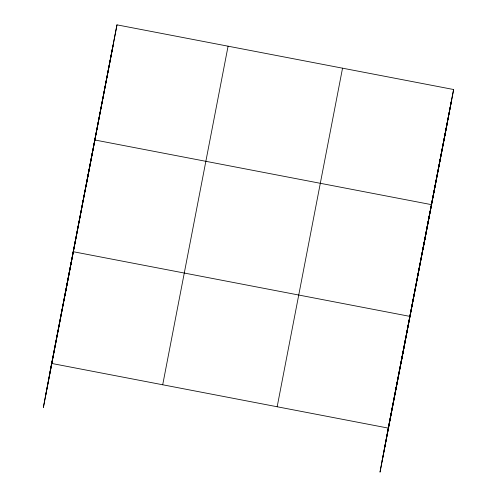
<?xml version="1.0" encoding="UTF-8"?>
<svg xmlns="http://www.w3.org/2000/svg" width="497" height="497" viewBox="0 0 497 497"><rect width="100%" height="100%" fill="white"/><g stroke="black" fill="none" stroke-linecap="round" stroke-linejoin="round"><path stroke-width="0.75" d="M51.626 363.686L55.54 343.116M55.552 343.371L57.497 332.959M57.509 333.214L61.423 312.644M61.435 312.899L65.343 292.329M65.355 292.584L69.263 272.014M69.276 272.269L71.226 261.857M64.945 295.746L75.146 241.542M75.159 241.797L79.073 221.227M79.085 221.482L82.993 200.912M83.005 201.167L84.956 190.755M84.968 191.01L88.876 170.44M88.888 170.695L92.796 150.125M86.515 184.014L96.778 129.5M96.853 129.45L98.804 119.038M98.872 118.988L102.842 98.108M102.916 98.058L106.886 77.178M106.954 77.122L108.905 66.71M108.973 66.66L112.943 45.78M116.988 24.85L43.369 407.478L51.613 363.431L388.256 428.103L380.012 472.15L453.631 89.522L116.988 24.85L49.669 373.843M388.269 428.358L392.176 407.788M392.189 408.043L396.103 387.474M396.115 387.728L400.023 367.159M400.035 367.413L401.986 357.001M401.998 357.256L405.906 336.686M401.588 360.418L409.826 316.372L73.189 251.699M409.839 316.626L413.752 296.057M413.765 296.311L415.716 285.899M415.722 286.154L419.636 265.584M419.648 265.839L423.556 245.269M423.568 245.524L427.482 224.955M427.495 225.209L429.439 214.797M423.158 248.686L433.421 194.172M433.496 194.122L437.466 173.242M437.534 173.192L441.504 152.312M441.578 152.262L443.523 141.85M443.597 141.794L447.567 120.92M447.635 120.864L451.605 99.984M45.451 396.382L112.962 46.364M162.705 384.771L228.08 46.19M277.164 406.763L342.539 68.182M388.256 428.103L453.631 89.522M384.231 449.617L451.68 99.934M382.094 461.048L447.462 122.467M94.759 139.968L431.402 204.64"/></g></svg>
